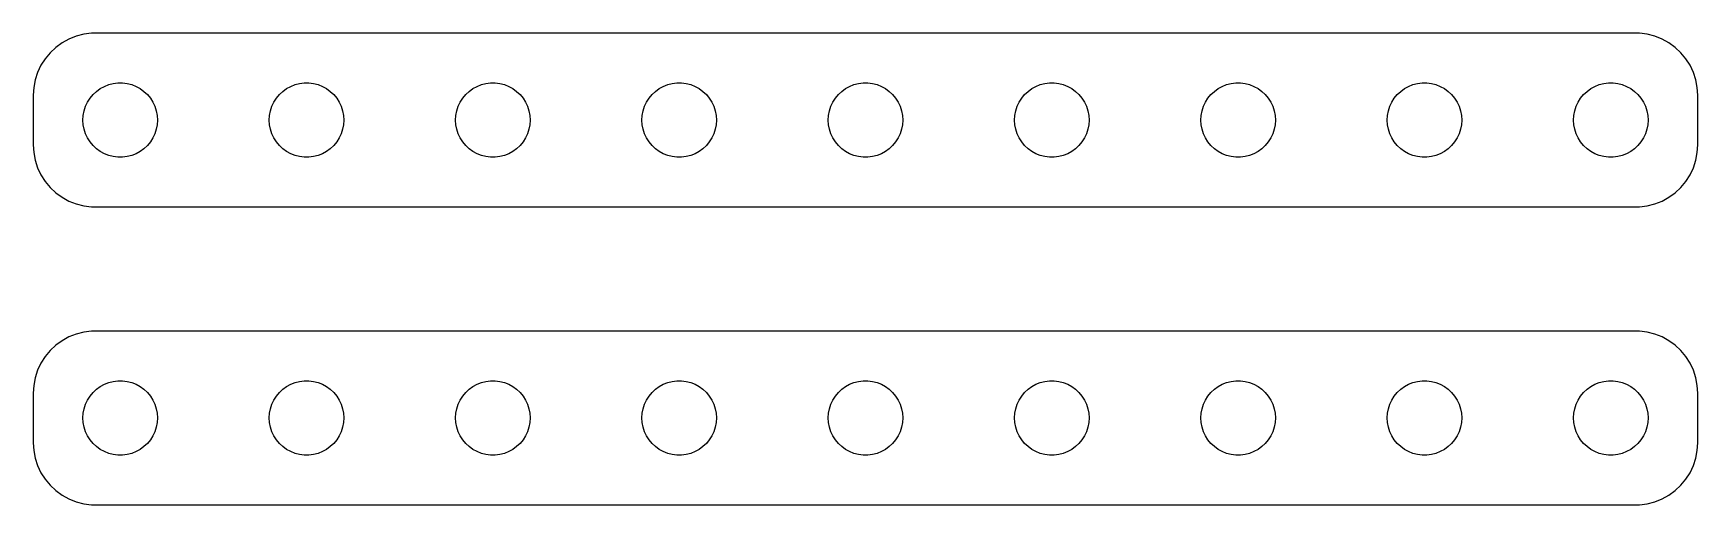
# Model space of a CAD drawing. Header units: metres. Extents: x -67 to 67, y 17 to 55.
import ezdxf

# ---------------------------------------------------------------- set-up
doc = ezdxf.new("R2010")
doc.units = ezdxf.units.M

msp = doc.modelspace()

# ---------------------------------------------------------------- linework, layer by layer
for p, q in [((-62.3139, 54.9901), (-62.9369, 54.9114)), ((62.3139, 54.9901), (-62.3139, 54.9901)), ((62.9369, 54.9114), (62.3139, 54.9901)), ((-65.1871, 53.8526), (-65.6448, 53.4227)), ((-64.6791, 54.2216), (-65.1871, 53.8526)), ((-64.1289, 54.5241), (-64.6791, 54.2216)), ((-63.5451, 54.7553), (-64.1289, 54.5241)), ((-62.9369, 54.9114), (-63.5451, 54.7553)), ((63.5451, 54.7553), (62.9369, 54.9114)), ((64.1289, 54.5241), (63.5451, 54.7553)), ((64.6791, 54.2216), (64.1289, 54.5241)), ((65.1871, 53.8526), (64.6791, 54.2216)), ((65.6448, 53.4227), (65.1871, 53.8526)), ((-66.3815, 52.4088), (-66.6489, 51.8406)), ((-66.0451, 52.9389), (-66.3815, 52.4088)), ((-65.6448, 53.4227), (-66.0451, 52.9389)), ((66.0451, 52.9389), (65.6448, 53.4227)), ((66.3815, 52.4088), (66.0451, 52.9389)), ((66.6489, 51.8406), (66.3815, 52.4088)), ((-66.8429, 51.2434), (-66.9606, 50.6267)), ((-66.6489, 51.8406), (-66.8429, 51.2434)), ((-60.927, 50.8532), (-60.5621, 50.9469)), ((-60.5621, 50.9469), (-60.1884, 50.9941)), ((-60.1884, 50.9941), (-59.8116, 50.9941)), ((-59.8116, 50.9941), (-59.4379, 50.9469)), ((-59.4379, 50.9469), (-59.0729, 50.8532)), ((-45.927, 50.8532), (-45.5621, 50.9469)), ((-45.5621, 50.9469), (-45.1884, 50.9941)), ((-45.1884, 50.9941), (-44.8116, 50.9941)), ((-44.8116, 50.9941), (-44.4379, 50.9469)), ((-44.4379, 50.9469), (-44.0729, 50.8532)), ((-30.927, 50.8532), (-30.5621, 50.9469)), ((-30.5621, 50.9469), (-30.1884, 50.9941)), ((-30.1884, 50.9941), (-29.8116, 50.9941)), ((-29.8116, 50.9941), (-29.4379, 50.9469)), ((-29.4379, 50.9469), (-29.0729, 50.8532)), ((-15.927, 50.8532), (-15.5621, 50.9469)), ((-15.5621, 50.9469), (-15.1884, 50.9941)), ((-15.1884, 50.9941), (-14.8116, 50.9941)), ((-14.8116, 50.9941), (-14.4379, 50.9469)), ((-14.4379, 50.9469), (-14.0729, 50.8532)), ((-0.92705, 50.8532), (-0.56213, 50.9469)), ((-0.56213, 50.9469), (-0.18837, 50.9941)), ((-0.18837, 50.9941), (0.18837, 50.9941)), ((0.18837, 50.9941), (0.56213, 50.9469)), ((0.56213, 50.9469), (0.92705, 50.8532)), ((14.0729, 50.8532), (14.4379, 50.9469)), ((14.4379, 50.9469), (14.8116, 50.9941)), ((14.8116, 50.9941), (15.1884, 50.9941)), ((15.1884, 50.9941), (15.5621, 50.9469)), ((15.5621, 50.9469), (15.927, 50.8532)), ((29.0729, 50.8532), (29.4379, 50.9469)), ((29.4379, 50.9469), (29.8116, 50.9941)), ((29.8116, 50.9941), (30.1884, 50.9941)), ((30.1884, 50.9941), (30.5621, 50.9469)), ((30.5621, 50.9469), (30.927, 50.8532)), ((44.0729, 50.8532), (44.4379, 50.9469)), ((44.4379, 50.9469), (44.8116, 50.9941)), ((44.8116, 50.9941), (45.1884, 50.9941)), ((45.1884, 50.9941), (45.5621, 50.9469)), ((45.5621, 50.9469), (45.927, 50.8532)), ((59.0729, 50.8532), (59.4379, 50.9469)), ((59.4379, 50.9469), (59.8116, 50.9941)), ((59.8116, 50.9941), (60.1884, 50.9941)), ((60.1884, 50.9941), (60.5621, 50.9469)), ((60.5621, 50.9469), (60.927, 50.8532)), ((66.8429, 51.2434), (66.6489, 51.8406)), ((66.9606, 50.6267), (66.8429, 51.2434)), ((-66.9606, 50.6267), (-67, 50)), ((-67, 50), (-67, 46)), ((-62.6289, 49.4453), (-62.427, 49.7634)), ((-62.427, 49.7634), (-62.1869, 50.0536)), ((-62.1869, 50.0536), (-61.9123, 50.3115)), ((-61.9123, 50.3115), (-61.6075, 50.533)), ((-61.6075, 50.533), (-61.2773, 50.7145)), ((-61.2773, 50.7145), (-60.927, 50.8532)), ((-59.0729, 50.8532), (-58.7227, 50.7145)), ((-58.7227, 50.7145), (-58.3925, 50.533)), ((-58.3925, 50.533), (-58.0877, 50.3115)), ((-58.0877, 50.3115), (-57.8131, 50.0536)), ((-57.8131, 50.0536), (-57.5729, 49.7634)), ((-57.5729, 49.7634), (-57.3711, 49.4453)), ((-47.6289, 49.4453), (-47.427, 49.7634)), ((-47.427, 49.7634), (-47.1869, 50.0536)), ((-47.1869, 50.0536), (-46.9123, 50.3115)), ((-46.9123, 50.3115), (-46.6075, 50.533)), ((-46.6075, 50.533), (-46.2773, 50.7145)), ((-46.2773, 50.7145), (-45.927, 50.8532)), ((-44.0729, 50.8532), (-43.7227, 50.7145)), ((-43.7227, 50.7145), (-43.3925, 50.533)), ((-43.3925, 50.533), (-43.0877, 50.3115)), ((-43.0877, 50.3115), (-42.8131, 50.0536)), ((-42.8131, 50.0536), (-42.5729, 49.7634)), ((-42.5729, 49.7634), (-42.3711, 49.4453)), ((-32.6289, 49.4453), (-32.427, 49.7634)), ((-32.427, 49.7634), (-32.1869, 50.0536)), ((-32.1869, 50.0536), (-31.9123, 50.3115)), ((-31.9123, 50.3115), (-31.6075, 50.533)), ((-31.6075, 50.533), (-31.2773, 50.7145)), ((-31.2773, 50.7145), (-30.927, 50.8532)), ((-29.0729, 50.8532), (-28.7227, 50.7145)), ((-28.7227, 50.7145), (-28.3925, 50.533)), ((-28.3925, 50.533), (-28.0877, 50.3115)), ((-28.0877, 50.3115), (-27.8131, 50.0536)), ((-27.8131, 50.0536), (-27.5729, 49.7634)), ((-27.5729, 49.7634), (-27.3711, 49.4453)), ((-17.6289, 49.4453), (-17.427, 49.7634)), ((-17.427, 49.7634), (-17.1869, 50.0536)), ((-17.1869, 50.0536), (-16.9123, 50.3115)), ((-16.9123, 50.3115), (-16.6075, 50.533)), ((-16.6075, 50.533), (-16.2773, 50.7145)), ((-16.2773, 50.7145), (-15.927, 50.8532)), ((-14.0729, 50.8532), (-13.7227, 50.7145)), ((-13.7227, 50.7145), (-13.3925, 50.533)), ((-13.3925, 50.533), (-13.0877, 50.3115)), ((-13.0877, 50.3115), (-12.8131, 50.0536)), ((-12.8131, 50.0536), (-12.5729, 49.7634)), ((-12.5729, 49.7634), (-12.3711, 49.4453)), ((-2.62891, 49.4453), (-2.42705, 49.7634)), ((-2.42705, 49.7634), (-2.1869, 50.0536)), ((-2.1869, 50.0536), (-1.91226, 50.3115)), ((-1.91226, 50.3115), (-1.60747, 50.533)), ((-1.60747, 50.533), (-1.27733, 50.7145)), ((-1.27733, 50.7145), (-0.92705, 50.8532)), ((0.92705, 50.8532), (1.27733, 50.7145)), ((1.27733, 50.7145), (1.60747, 50.533)), ((1.60747, 50.533), (1.91226, 50.3115)), ((1.91226, 50.3115), (2.1869, 50.0536)), ((2.1869, 50.0536), (2.42705, 49.7634)), ((2.42705, 49.7634), (2.62891, 49.4453)), ((12.3711, 49.4453), (12.5729, 49.7634)), ((12.5729, 49.7634), (12.8131, 50.0536)), ((12.8131, 50.0536), (13.0877, 50.3115)), ((13.0877, 50.3115), (13.3925, 50.533)), ((13.3925, 50.533), (13.7227, 50.7145)), ((13.7227, 50.7145), (14.0729, 50.8532)), ((15.927, 50.8532), (16.2773, 50.7145)), ((16.2773, 50.7145), (16.6075, 50.533)), ((16.6075, 50.533), (16.9123, 50.3115)), ((16.9123, 50.3115), (17.1869, 50.0536)), ((17.1869, 50.0536), (17.427, 49.7634)), ((17.427, 49.7634), (17.6289, 49.4453)), ((27.3711, 49.4453), (27.5729, 49.7634)), ((27.5729, 49.7634), (27.8131, 50.0536)), ((27.8131, 50.0536), (28.0877, 50.3115)), ((28.0877, 50.3115), (28.3925, 50.533)), ((28.3925, 50.533), (28.7227, 50.7145)), ((28.7227, 50.7145), (29.0729, 50.8532)), ((30.927, 50.8532), (31.2773, 50.7145)), ((31.2773, 50.7145), (31.6075, 50.533)), ((31.6075, 50.533), (31.9123, 50.3115)), ((31.9123, 50.3115), (32.1869, 50.0536)), ((32.1869, 50.0536), (32.427, 49.7634)), ((32.427, 49.7634), (32.6289, 49.4453)), ((42.3711, 49.4453), (42.5729, 49.7634)), ((42.5729, 49.7634), (42.8131, 50.0536)), ((42.8131, 50.0536), (43.0877, 50.3115)), ((43.0877, 50.3115), (43.3925, 50.533)), ((43.3925, 50.533), (43.7227, 50.7145)), ((43.7227, 50.7145), (44.0729, 50.8532)), ((45.927, 50.8532), (46.2773, 50.7145)), ((46.2773, 50.7145), (46.6075, 50.533)), ((46.6075, 50.533), (46.9123, 50.3115)), ((46.9123, 50.3115), (47.1869, 50.0536)), ((47.1869, 50.0536), (47.427, 49.7634)), ((47.427, 49.7634), (47.6289, 49.4453)), ((57.3711, 49.4453), (57.5729, 49.7634)), ((57.5729, 49.7634), (57.8131, 50.0536)), ((57.8131, 50.0536), (58.0877, 50.3115)), ((58.0877, 50.3115), (58.3925, 50.533)), ((58.3925, 50.533), (58.7227, 50.7145)), ((58.7227, 50.7145), (59.0729, 50.8532)), ((60.927, 50.8532), (61.2773, 50.7145)), ((61.2773, 50.7145), (61.6075, 50.533)), ((61.6075, 50.533), (61.9123, 50.3115)), ((61.9123, 50.3115), (62.1869, 50.0536)), ((62.1869, 50.0536), (62.427, 49.7634)), ((62.427, 49.7634), (62.6289, 49.4453)), ((67, 50), (66.9606, 50.6267)), ((67, 46), (67, 50)), ((-63, 48), (-62.9763, 48.376)), ((-62.9763, 48.376), (-62.9057, 48.7461)), ((-62.9057, 48.7461), (-62.7893, 49.1044)), ((-62.7893, 49.1044), (-62.6289, 49.4453)), ((-57.3711, 49.4453), (-57.2107, 49.1044)), ((-57.2107, 49.1044), (-57.0942, 48.7461)), ((-57.0942, 48.7461), (-57.0237, 48.376)), ((-57.0237, 48.376), (-57, 48)), ((-48, 48), (-47.9763, 48.376)), ((-47.9763, 48.376), (-47.9057, 48.7461)), ((-47.9057, 48.7461), (-47.7893, 49.1044)), ((-47.7893, 49.1044), (-47.6289, 49.4453)), ((-42.3711, 49.4453), (-42.2107, 49.1044)), ((-42.2107, 49.1044), (-42.0942, 48.7461)), ((-42.0942, 48.7461), (-42.0237, 48.376)), ((-42.0237, 48.376), (-42, 48)), ((-33, 48), (-32.9763, 48.376)), ((-32.9763, 48.376), (-32.9057, 48.7461)), ((-32.9057, 48.7461), (-32.7893, 49.1044)), ((-32.7893, 49.1044), (-32.6289, 49.4453)), ((-27.3711, 49.4453), (-27.2107, 49.1044)), ((-27.2107, 49.1044), (-27.0942, 48.7461)), ((-27.0942, 48.7461), (-27.0237, 48.376)), ((-27.0237, 48.376), (-27, 48)), ((-18, 48), (-17.9763, 48.376)), ((-17.9763, 48.376), (-17.9057, 48.7461)), ((-17.9057, 48.7461), (-17.7893, 49.1044)), ((-17.7893, 49.1044), (-17.6289, 49.4453)), ((-12.3711, 49.4453), (-12.2107, 49.1044)), ((-12.2107, 49.1044), (-12.0942, 48.7461)), ((-12.0942, 48.7461), (-12.0237, 48.376)), ((-12.0237, 48.376), (-12, 48)), ((-3, 48), (-2.97633, 48.376)), ((-2.97633, 48.376), (-2.90575, 48.7461)), ((-2.90575, 48.7461), (-2.78932, 49.1044)), ((-2.78932, 49.1044), (-2.62891, 49.4453)), ((2.62891, 49.4453), (2.78932, 49.1044)), ((2.78932, 49.1044), (2.90575, 48.7461)), ((2.90575, 48.7461), (2.97633, 48.376)), ((2.97633, 48.376), (3, 48)), ((12, 48), (12.0237, 48.376)), ((12.0237, 48.376), (12.0942, 48.7461)), ((12.0942, 48.7461), (12.2107, 49.1044)), ((12.2107, 49.1044), (12.3711, 49.4453)), ((17.6289, 49.4453), (17.7893, 49.1044)), ((17.7893, 49.1044), (17.9057, 48.7461)), ((17.9057, 48.7461), (17.9763, 48.376)), ((17.9763, 48.376), (18, 48)), ((27, 48), (27.0237, 48.376)), ((27.0237, 48.376), (27.0942, 48.7461)), ((27.0942, 48.7461), (27.2107, 49.1044)), ((27.2107, 49.1044), (27.3711, 49.4453)), ((32.6289, 49.4453), (32.7893, 49.1044)), ((32.7893, 49.1044), (32.9057, 48.7461)), ((32.9057, 48.7461), (32.9763, 48.376)), ((32.9763, 48.376), (33, 48)), ((42, 48), (42.0237, 48.376)), ((42.0237, 48.376), (42.0942, 48.7461)), ((42.0942, 48.7461), (42.2107, 49.1044)), ((42.2107, 49.1044), (42.3711, 49.4453)), ((47.6289, 49.4453), (47.7893, 49.1044)), ((47.7893, 49.1044), (47.9057, 48.7461)), ((47.9057, 48.7461), (47.9763, 48.376)), ((47.9763, 48.376), (48, 48)), ((57, 48), (57.0237, 48.376)), ((57.0237, 48.376), (57.0942, 48.7461)), ((57.0942, 48.7461), (57.2107, 49.1044)), ((57.2107, 49.1044), (57.3711, 49.4453)), ((62.6289, 49.4453), (62.7893, 49.1044)), ((62.7893, 49.1044), (62.9057, 48.7461)), ((62.9057, 48.7461), (62.9763, 48.376)), ((62.9763, 48.376), (63, 48)), ((-62.9763, 47.624), (-63, 48)), ((-62.9057, 47.2539), (-62.9763, 47.624)), ((-62.7893, 46.8956), (-62.9057, 47.2539)), ((-57.0942, 47.2539), (-57.2107, 46.8956)), ((-57.0237, 47.624), (-57.0942, 47.2539)), ((-57, 48), (-57.0237, 47.624)), ((-47.9763, 47.624), (-48, 48)), ((-47.9057, 47.2539), (-47.9763, 47.624)), ((-47.7893, 46.8956), (-47.9057, 47.2539)), ((-42.0942, 47.2539), (-42.2107, 46.8956)), ((-42.0237, 47.624), (-42.0942, 47.2539)), ((-42, 48), (-42.0237, 47.624)), ((-32.9763, 47.624), (-33, 48)), ((-32.9057, 47.2539), (-32.9763, 47.624)), ((-32.7893, 46.8956), (-32.9057, 47.2539)), ((-27.0942, 47.2539), (-27.2107, 46.8956)), ((-27.0237, 47.624), (-27.0942, 47.2539)), ((-27, 48), (-27.0237, 47.624)), ((-17.9763, 47.624), (-18, 48)), ((-17.9057, 47.2539), (-17.9763, 47.624)), ((-17.7893, 46.8956), (-17.9057, 47.2539)), ((-12.0942, 47.2539), (-12.2107, 46.8956)), ((-12.0237, 47.624), (-12.0942, 47.2539)), ((-12, 48), (-12.0237, 47.624)), ((-2.97633, 47.624), (-3, 48)), ((-2.90575, 47.2539), (-2.97633, 47.624)), ((-2.78932, 46.8956), (-2.90575, 47.2539)), ((2.90575, 47.2539), (2.78932, 46.8956)), ((2.97633, 47.624), (2.90575, 47.2539)), ((3, 48), (2.97633, 47.624)), ((12.0237, 47.624), (12, 48)), ((12.0942, 47.2539), (12.0237, 47.624)), ((12.2107, 46.8956), (12.0942, 47.2539)), ((17.9057, 47.2539), (17.7893, 46.8956)), ((17.9763, 47.624), (17.9057, 47.2539)), ((18, 48), (17.9763, 47.624)), ((27.0237, 47.624), (27, 48)), ((27.0942, 47.2539), (27.0237, 47.624)), ((27.2107, 46.8956), (27.0942, 47.2539)), ((32.9057, 47.2539), (32.7893, 46.8956)), ((32.9763, 47.624), (32.9057, 47.2539)), ((33, 48), (32.9763, 47.624)), ((42.0237, 47.624), (42, 48)), ((42.0942, 47.2539), (42.0237, 47.624)), ((42.2107, 46.8956), (42.0942, 47.2539)), ((47.9057, 47.2539), (47.7893, 46.8956)), ((47.9763, 47.624), (47.9057, 47.2539)), ((48, 48), (47.9763, 47.624)), ((57.0237, 47.624), (57, 48)), ((57.0942, 47.2539), (57.0237, 47.624)), ((57.2107, 46.8956), (57.0942, 47.2539)), ((62.9057, 47.2539), (62.7893, 46.8956)), ((62.9763, 47.624), (62.9057, 47.2539)), ((63, 48), (62.9763, 47.624)), ((-67, 46), (-66.9606, 45.3733)), ((-62.6289, 46.5547), (-62.7893, 46.8956)), ((-62.427, 46.2366), (-62.6289, 46.5547)), ((-62.1869, 45.9464), (-62.427, 46.2366)), ((-61.9123, 45.6885), (-62.1869, 45.9464)), ((-61.6075, 45.467), (-61.9123, 45.6885)), ((-58.0877, 45.6885), (-58.3925, 45.467)), ((-57.8131, 45.9464), (-58.0877, 45.6885)), ((-57.5729, 46.2366), (-57.8131, 45.9464)), ((-57.3711, 46.5547), (-57.5729, 46.2366)), ((-57.2107, 46.8956), (-57.3711, 46.5547)), ((-47.6289, 46.5547), (-47.7893, 46.8956)), ((-47.427, 46.2366), (-47.6289, 46.5547)), ((-47.1869, 45.9464), (-47.427, 46.2366)), ((-46.9123, 45.6885), (-47.1869, 45.9464)), ((-46.6075, 45.467), (-46.9123, 45.6885)), ((-43.0877, 45.6885), (-43.3925, 45.467)), ((-42.8131, 45.9464), (-43.0877, 45.6885)), ((-42.5729, 46.2366), (-42.8131, 45.9464)), ((-42.3711, 46.5547), (-42.5729, 46.2366)), ((-42.2107, 46.8956), (-42.3711, 46.5547)), ((-32.6289, 46.5547), (-32.7893, 46.8956)), ((-32.427, 46.2366), (-32.6289, 46.5547)), ((-32.1869, 45.9464), (-32.427, 46.2366)), ((-31.9123, 45.6885), (-32.1869, 45.9464)), ((-31.6075, 45.467), (-31.9123, 45.6885)), ((-28.0877, 45.6885), (-28.3925, 45.467)), ((-27.8131, 45.9464), (-28.0877, 45.6885)), ((-27.5729, 46.2366), (-27.8131, 45.9464)), ((-27.3711, 46.5547), (-27.5729, 46.2366)), ((-27.2107, 46.8956), (-27.3711, 46.5547)), ((-17.6289, 46.5547), (-17.7893, 46.8956)), ((-17.427, 46.2366), (-17.6289, 46.5547)), ((-17.1869, 45.9464), (-17.427, 46.2366)), ((-16.9123, 45.6885), (-17.1869, 45.9464)), ((-16.6075, 45.467), (-16.9123, 45.6885)), ((-13.0877, 45.6885), (-13.3925, 45.467)), ((-12.8131, 45.9464), (-13.0877, 45.6885)), ((-12.5729, 46.2366), (-12.8131, 45.9464)), ((-12.3711, 46.5547), (-12.5729, 46.2366)), ((-12.2107, 46.8956), (-12.3711, 46.5547)), ((-2.62891, 46.5547), (-2.78932, 46.8956)), ((-2.42705, 46.2366), (-2.62891, 46.5547)), ((-2.1869, 45.9464), (-2.42705, 46.2366)), ((-1.91226, 45.6885), (-2.1869, 45.9464)), ((-1.60747, 45.467), (-1.91226, 45.6885)), ((1.91226, 45.6885), (1.60747, 45.467)), ((2.1869, 45.9464), (1.91226, 45.6885)), ((2.42705, 46.2366), (2.1869, 45.9464)), ((2.62891, 46.5547), (2.42705, 46.2366)), ((2.78932, 46.8956), (2.62891, 46.5547)), ((12.3711, 46.5547), (12.2107, 46.8956)), ((12.5729, 46.2366), (12.3711, 46.5547)), ((12.8131, 45.9464), (12.5729, 46.2366)), ((13.0877, 45.6885), (12.8131, 45.9464)), ((13.3925, 45.467), (13.0877, 45.6885)), ((16.9123, 45.6885), (16.6075, 45.467)), ((17.1869, 45.9464), (16.9123, 45.6885)), ((17.427, 46.2366), (17.1869, 45.9464)), ((17.6289, 46.5547), (17.427, 46.2366)), ((17.7893, 46.8956), (17.6289, 46.5547)), ((27.3711, 46.5547), (27.2107, 46.8956)), ((27.5729, 46.2366), (27.3711, 46.5547)), ((27.8131, 45.9464), (27.5729, 46.2366)), ((28.0877, 45.6885), (27.8131, 45.9464)), ((28.3925, 45.467), (28.0877, 45.6885)), ((31.9123, 45.6885), (31.6075, 45.467)), ((32.1869, 45.9464), (31.9123, 45.6885)), ((32.427, 46.2366), (32.1869, 45.9464)), ((32.6289, 46.5547), (32.427, 46.2366)), ((32.7893, 46.8956), (32.6289, 46.5547)), ((42.3711, 46.5547), (42.2107, 46.8956)), ((42.5729, 46.2366), (42.3711, 46.5547)), ((42.8131, 45.9464), (42.5729, 46.2366)), ((43.0877, 45.6885), (42.8131, 45.9464)), ((43.3925, 45.467), (43.0877, 45.6885)), ((46.9123, 45.6885), (46.6075, 45.467)), ((47.1869, 45.9464), (46.9123, 45.6885)), ((47.427, 46.2366), (47.1869, 45.9464)), ((47.6289, 46.5547), (47.427, 46.2366)), ((47.7893, 46.8956), (47.6289, 46.5547)), ((57.3711, 46.5547), (57.2107, 46.8956)), ((57.5729, 46.2366), (57.3711, 46.5547)), ((57.8131, 45.9464), (57.5729, 46.2366)), ((58.0877, 45.6885), (57.8131, 45.9464)), ((58.3925, 45.467), (58.0877, 45.6885)), ((61.9123, 45.6885), (61.6075, 45.467)), ((62.1869, 45.9464), (61.9123, 45.6885)), ((62.427, 46.2366), (62.1869, 45.9464)), ((62.6289, 46.5547), (62.427, 46.2366)), ((62.7893, 46.8956), (62.6289, 46.5547)), ((66.9606, 45.3733), (67, 46)), ((-66.9606, 45.3733), (-66.8429, 44.7566)), ((-66.8429, 44.7566), (-66.6489, 44.1594)), ((-61.2773, 45.2855), (-61.6075, 45.467)), ((-60.927, 45.1468), (-61.2773, 45.2855)), ((-60.5621, 45.0531), (-60.927, 45.1468)), ((-60.1884, 45.0059), (-60.5621, 45.0531)), ((-59.8116, 45.0059), (-60.1884, 45.0059)), ((-59.4379, 45.0531), (-59.8116, 45.0059)), ((-59.0729, 45.1468), (-59.4379, 45.0531)), ((-58.7227, 45.2855), (-59.0729, 45.1468)), ((-58.3925, 45.467), (-58.7227, 45.2855)), ((-46.2773, 45.2855), (-46.6075, 45.467)), ((-45.927, 45.1468), (-46.2773, 45.2855)), ((-45.5621, 45.0531), (-45.927, 45.1468)), ((-45.1884, 45.0059), (-45.5621, 45.0531)), ((-44.8116, 45.0059), (-45.1884, 45.0059)), ((-44.4379, 45.0531), (-44.8116, 45.0059)), ((-44.0729, 45.1468), (-44.4379, 45.0531)), ((-43.7227, 45.2855), (-44.0729, 45.1468)), ((-43.3925, 45.467), (-43.7227, 45.2855)), ((-31.2773, 45.2855), (-31.6075, 45.467)), ((-30.927, 45.1468), (-31.2773, 45.2855)), ((-30.5621, 45.0531), (-30.927, 45.1468)), ((-30.1884, 45.0059), (-30.5621, 45.0531)), ((-29.8116, 45.0059), (-30.1884, 45.0059)), ((-29.4379, 45.0531), (-29.8116, 45.0059)), ((-29.0729, 45.1468), (-29.4379, 45.0531)), ((-28.7227, 45.2855), (-29.0729, 45.1468)), ((-28.3925, 45.467), (-28.7227, 45.2855)), ((-16.2773, 45.2855), (-16.6075, 45.467)), ((-15.927, 45.1468), (-16.2773, 45.2855)), ((-15.5621, 45.0531), (-15.927, 45.1468)), ((-15.1884, 45.0059), (-15.5621, 45.0531)), ((-14.8116, 45.0059), (-15.1884, 45.0059)), ((-14.4379, 45.0531), (-14.8116, 45.0059)), ((-14.0729, 45.1468), (-14.4379, 45.0531)), ((-13.7227, 45.2855), (-14.0729, 45.1468)), ((-13.3925, 45.467), (-13.7227, 45.2855)), ((-1.27733, 45.2855), (-1.60747, 45.467)), ((-0.92705, 45.1468), (-1.27733, 45.2855)), ((-0.56213, 45.0531), (-0.92705, 45.1468)), ((-0.18837, 45.0059), (-0.56213, 45.0531)), ((0.18837, 45.0059), (-0.18837, 45.0059)), ((0.56213, 45.0531), (0.18837, 45.0059)), ((0.92705, 45.1468), (0.56213, 45.0531)), ((1.27733, 45.2855), (0.92705, 45.1468)), ((1.60747, 45.467), (1.27733, 45.2855)), ((13.7227, 45.2855), (13.3925, 45.467)), ((14.0729, 45.1468), (13.7227, 45.2855)), ((14.4379, 45.0531), (14.0729, 45.1468)), ((14.8116, 45.0059), (14.4379, 45.0531)), ((15.1884, 45.0059), (14.8116, 45.0059)), ((15.5621, 45.0531), (15.1884, 45.0059)), ((15.927, 45.1468), (15.5621, 45.0531)), ((16.2773, 45.2855), (15.927, 45.1468)), ((16.6075, 45.467), (16.2773, 45.2855)), ((28.7227, 45.2855), (28.3925, 45.467)), ((29.0729, 45.1468), (28.7227, 45.2855)), ((29.4379, 45.0531), (29.0729, 45.1468)), ((29.8116, 45.0059), (29.4379, 45.0531)), ((30.1884, 45.0059), (29.8116, 45.0059)), ((30.5621, 45.0531), (30.1884, 45.0059)), ((30.927, 45.1468), (30.5621, 45.0531)), ((31.2773, 45.2855), (30.927, 45.1468)), ((31.6075, 45.467), (31.2773, 45.2855)), ((43.7227, 45.2855), (43.3925, 45.467)), ((44.0729, 45.1468), (43.7227, 45.2855)), ((44.4379, 45.0531), (44.0729, 45.1468)), ((44.8116, 45.0059), (44.4379, 45.0531)), ((45.1884, 45.0059), (44.8116, 45.0059)), ((45.5621, 45.0531), (45.1884, 45.0059)), ((45.927, 45.1468), (45.5621, 45.0531)), ((46.2773, 45.2855), (45.927, 45.1468)), ((46.6075, 45.467), (46.2773, 45.2855)), ((58.7227, 45.2855), (58.3925, 45.467)), ((59.0729, 45.1468), (58.7227, 45.2855)), ((59.4379, 45.0531), (59.0729, 45.1468)), ((59.8116, 45.0059), (59.4379, 45.0531)), ((60.1884, 45.0059), (59.8116, 45.0059)), ((60.5621, 45.0531), (60.1884, 45.0059)), ((60.927, 45.1468), (60.5621, 45.0531)), ((61.2773, 45.2855), (60.927, 45.1468)), ((61.6075, 45.467), (61.2773, 45.2855)), ((66.6489, 44.1594), (66.8429, 44.7566)), ((66.8429, 44.7566), (66.9606, 45.3733)), ((-66.6489, 44.1594), (-66.3815, 43.5912)), ((-66.3815, 43.5912), (-66.0451, 43.0611)), ((-66.0451, 43.0611), (-65.6448, 42.5773)), ((65.6448, 42.5773), (66.0451, 43.0611)), ((66.0451, 43.0611), (66.3815, 43.5912)), ((66.3815, 43.5912), (66.6489, 44.1594)), ((-65.6448, 42.5773), (-65.1871, 42.1474)), ((-65.1871, 42.1474), (-64.6791, 41.7784)), ((-64.6791, 41.7784), (-64.1289, 41.4759)), ((64.1289, 41.4759), (64.6791, 41.7784)), ((64.6791, 41.7784), (65.1871, 42.1474)), ((65.1871, 42.1474), (65.6448, 42.5773)), ((-64.1289, 41.4759), (-63.5451, 41.2447)), ((-63.5451, 41.2447), (-62.9369, 41.0886)), ((-62.9369, 41.0886), (-62.3139, 41.0099)), ((-62.3139, 41.0099), (62.3139, 41.0099)), ((62.3139, 41.0099), (62.9369, 41.0886)), ((62.9369, 41.0886), (63.5451, 41.2447)), ((63.5451, 41.2447), (64.1289, 41.4759)), ((-62.9369, 30.9114), (-63.5451, 30.7553)), ((-62.3139, 30.9901), (-62.9369, 30.9114)), ((62.3139, 30.9901), (-62.3139, 30.9901)), ((62.9369, 30.9114), (62.3139, 30.9901)), ((63.5451, 30.7553), (62.9369, 30.9114)), ((-65.1871, 29.8526), (-65.6448, 29.4227)), ((-64.6791, 30.2216), (-65.1871, 29.8526)), ((-64.1289, 30.5241), (-64.6791, 30.2216)), ((-63.5451, 30.7553), (-64.1289, 30.5241)), ((64.1289, 30.5241), (63.5451, 30.7553)), ((64.6791, 30.2216), (64.1289, 30.5241)), ((65.1871, 29.8526), (64.6791, 30.2216)), ((65.6448, 29.4227), (65.1871, 29.8526)), ((-66.3815, 28.4088), (-66.6489, 27.8406)), ((-66.0451, 28.9389), (-66.3815, 28.4088)), ((-65.6448, 29.4227), (-66.0451, 28.9389)), ((66.0451, 28.9389), (65.6448, 29.4227)), ((66.3815, 28.4088), (66.0451, 28.9389)), ((66.6489, 27.8406), (66.3815, 28.4088)), ((-66.8429, 27.2434), (-66.9606, 26.6267)), ((-66.6489, 27.8406), (-66.8429, 27.2434)), ((-61.2773, 26.7145), (-60.927, 26.8532)), ((-60.927, 26.8532), (-60.5621, 26.9469)), ((-60.5621, 26.9469), (-60.1884, 26.9941)), ((-60.1884, 26.9941), (-59.8116, 26.9941)), ((-59.8116, 26.9941), (-59.4379, 26.9469)), ((-59.4379, 26.9469), (-59.0729, 26.8532)), ((-59.0729, 26.8532), (-58.7227, 26.7145)), ((-46.2773, 26.7145), (-45.927, 26.8532)), ((-45.927, 26.8532), (-45.5621, 26.9469)), ((-45.5621, 26.9469), (-45.1884, 26.9941)), ((-45.1884, 26.9941), (-44.8116, 26.9941)), ((-44.8116, 26.9941), (-44.4379, 26.9469)), ((-44.4379, 26.9469), (-44.0729, 26.8532)), ((-44.0729, 26.8532), (-43.7227, 26.7145)), ((-31.2773, 26.7145), (-30.927, 26.8532)), ((-30.927, 26.8532), (-30.5621, 26.9469)), ((-30.5621, 26.9469), (-30.1884, 26.9941)), ((-30.1884, 26.9941), (-29.8116, 26.9941)), ((-29.8116, 26.9941), (-29.4379, 26.9469)), ((-29.4379, 26.9469), (-29.0729, 26.8532)), ((-29.0729, 26.8532), (-28.7227, 26.7145)), ((-16.2773, 26.7145), (-15.927, 26.8532)), ((-15.927, 26.8532), (-15.5621, 26.9469)), ((-15.5621, 26.9469), (-15.1884, 26.9941)), ((-15.1884, 26.9941), (-14.8116, 26.9941)), ((-14.8116, 26.9941), (-14.4379, 26.9469)), ((-14.4379, 26.9469), (-14.0729, 26.8532)), ((-14.0729, 26.8532), (-13.7227, 26.7145)), ((-1.27733, 26.7145), (-0.92705, 26.8532)), ((-0.92705, 26.8532), (-0.56213, 26.9469)), ((-0.56213, 26.9469), (-0.18837, 26.9941)), ((-0.18837, 26.9941), (0.18837, 26.9941)), ((0.18837, 26.9941), (0.56213, 26.9469)), ((0.56213, 26.9469), (0.92705, 26.8532)), ((0.92705, 26.8532), (1.27733, 26.7145)), ((13.7227, 26.7145), (14.0729, 26.8532)), ((14.0729, 26.8532), (14.4379, 26.9469)), ((14.4379, 26.9469), (14.8116, 26.9941)), ((14.8116, 26.9941), (15.1884, 26.9941)), ((15.1884, 26.9941), (15.5621, 26.9469)), ((15.5621, 26.9469), (15.927, 26.8532)), ((15.927, 26.8532), (16.2773, 26.7145)), ((28.7227, 26.7145), (29.0729, 26.8532)), ((29.0729, 26.8532), (29.4379, 26.9469)), ((29.4379, 26.9469), (29.8116, 26.9941)), ((29.8116, 26.9941), (30.1884, 26.9941)), ((30.1884, 26.9941), (30.5621, 26.9469)), ((30.5621, 26.9469), (30.927, 26.8532)), ((30.927, 26.8532), (31.2773, 26.7145)), ((43.7227, 26.7145), (44.0729, 26.8532)), ((44.0729, 26.8532), (44.4379, 26.9469)), ((44.4379, 26.9469), (44.8116, 26.9941)), ((44.8116, 26.9941), (45.1884, 26.9941)), ((45.1884, 26.9941), (45.5621, 26.9469)), ((45.5621, 26.9469), (45.927, 26.8532)), ((45.927, 26.8532), (46.2773, 26.7145)), ((58.7227, 26.7145), (59.0729, 26.8532)), ((59.0729, 26.8532), (59.4379, 26.9469)), ((59.4379, 26.9469), (59.8116, 26.9941)), ((59.8116, 26.9941), (60.1884, 26.9941)), ((60.1884, 26.9941), (60.5621, 26.9469)), ((60.5621, 26.9469), (60.927, 26.8532)), ((60.927, 26.8532), (61.2773, 26.7145)), ((66.8429, 27.2434), (66.6489, 27.8406)), ((66.9606, 26.6267), (66.8429, 27.2434)), ((-66.9606, 26.6267), (-67, 26)), ((-67, 26), (-67, 22)), ((-62.6289, 25.4453), (-62.427, 25.7634)), ((-62.427, 25.7634), (-62.1869, 26.0536)), ((-62.1869, 26.0536), (-61.9123, 26.3115)), ((-61.9123, 26.3115), (-61.6075, 26.533)), ((-61.6075, 26.533), (-61.2773, 26.7145)), ((-58.7227, 26.7145), (-58.3925, 26.533)), ((-58.3925, 26.533), (-58.0877, 26.3115)), ((-58.0877, 26.3115), (-57.8131, 26.0536)), ((-57.8131, 26.0536), (-57.5729, 25.7634)), ((-57.5729, 25.7634), (-57.3711, 25.4453)), ((-47.6289, 25.4453), (-47.427, 25.7634)), ((-47.427, 25.7634), (-47.1869, 26.0536)), ((-47.1869, 26.0536), (-46.9123, 26.3115)), ((-46.9123, 26.3115), (-46.6075, 26.533)), ((-46.6075, 26.533), (-46.2773, 26.7145)), ((-43.7227, 26.7145), (-43.3925, 26.533)), ((-43.3925, 26.533), (-43.0877, 26.3115)), ((-43.0877, 26.3115), (-42.8131, 26.0536)), ((-42.8131, 26.0536), (-42.5729, 25.7634)), ((-42.5729, 25.7634), (-42.3711, 25.4453)), ((-32.6289, 25.4453), (-32.427, 25.7634)), ((-32.427, 25.7634), (-32.1869, 26.0536)), ((-32.1869, 26.0536), (-31.9123, 26.3115)), ((-31.9123, 26.3115), (-31.6075, 26.533)), ((-31.6075, 26.533), (-31.2773, 26.7145)), ((-28.7227, 26.7145), (-28.3925, 26.533)), ((-28.3925, 26.533), (-28.0877, 26.3115)), ((-28.0877, 26.3115), (-27.8131, 26.0536)), ((-27.8131, 26.0536), (-27.5729, 25.7634)), ((-27.5729, 25.7634), (-27.3711, 25.4453)), ((-17.6289, 25.4453), (-17.427, 25.7634)), ((-17.427, 25.7634), (-17.1869, 26.0536)), ((-17.1869, 26.0536), (-16.9123, 26.3115)), ((-16.9123, 26.3115), (-16.6075, 26.533)), ((-16.6075, 26.533), (-16.2773, 26.7145)), ((-13.7227, 26.7145), (-13.3925, 26.533)), ((-13.3925, 26.533), (-13.0877, 26.3115)), ((-13.0877, 26.3115), (-12.8131, 26.0536)), ((-12.8131, 26.0536), (-12.5729, 25.7634)), ((-12.5729, 25.7634), (-12.3711, 25.4453)), ((-2.62891, 25.4453), (-2.42705, 25.7634)), ((-2.42705, 25.7634), (-2.1869, 26.0536)), ((-2.1869, 26.0536), (-1.91226, 26.3115)), ((-1.91226, 26.3115), (-1.60747, 26.533)), ((-1.60747, 26.533), (-1.27733, 26.7145)), ((1.27733, 26.7145), (1.60747, 26.533)), ((1.60747, 26.533), (1.91226, 26.3115)), ((1.91226, 26.3115), (2.1869, 26.0536)), ((2.1869, 26.0536), (2.42705, 25.7634)), ((2.42705, 25.7634), (2.62891, 25.4453)), ((12.3711, 25.4453), (12.5729, 25.7634)), ((12.5729, 25.7634), (12.8131, 26.0536)), ((12.8131, 26.0536), (13.0877, 26.3115)), ((13.0877, 26.3115), (13.3925, 26.533)), ((13.3925, 26.533), (13.7227, 26.7145)), ((16.2773, 26.7145), (16.6075, 26.533)), ((16.6075, 26.533), (16.9123, 26.3115)), ((16.9123, 26.3115), (17.1869, 26.0536)), ((17.1869, 26.0536), (17.427, 25.7634)), ((17.427, 25.7634), (17.6289, 25.4453)), ((27.3711, 25.4453), (27.5729, 25.7634)), ((27.5729, 25.7634), (27.8131, 26.0536)), ((27.8131, 26.0536), (28.0877, 26.3115)), ((28.0877, 26.3115), (28.3925, 26.533)), ((28.3925, 26.533), (28.7227, 26.7145)), ((31.2773, 26.7145), (31.6075, 26.533)), ((31.6075, 26.533), (31.9123, 26.3115)), ((31.9123, 26.3115), (32.1869, 26.0536)), ((32.1869, 26.0536), (32.427, 25.7634)), ((32.427, 25.7634), (32.6289, 25.4453)), ((42.3711, 25.4453), (42.5729, 25.7634)), ((42.5729, 25.7634), (42.8131, 26.0536)), ((42.8131, 26.0536), (43.0877, 26.3115)), ((43.0877, 26.3115), (43.3925, 26.533)), ((43.3925, 26.533), (43.7227, 26.7145)), ((46.2773, 26.7145), (46.6075, 26.533)), ((46.6075, 26.533), (46.9123, 26.3115)), ((46.9123, 26.3115), (47.1869, 26.0536)), ((47.1869, 26.0536), (47.427, 25.7634)), ((47.427, 25.7634), (47.6289, 25.4453)), ((57.3711, 25.4453), (57.5729, 25.7634)), ((57.5729, 25.7634), (57.8131, 26.0536)), ((57.8131, 26.0536), (58.0877, 26.3115)), ((58.0877, 26.3115), (58.3925, 26.533)), ((58.3925, 26.533), (58.7227, 26.7145)), ((61.2773, 26.7145), (61.6075, 26.533)), ((61.6075, 26.533), (61.9123, 26.3115)), ((61.9123, 26.3115), (62.1869, 26.0536)), ((62.1869, 26.0536), (62.427, 25.7634)), ((62.427, 25.7634), (62.6289, 25.4453)), ((67, 26), (66.9606, 26.6267)), ((67, 22), (67, 26)), ((-63, 24), (-62.9763, 24.376)), ((-62.9763, 24.376), (-62.9057, 24.7461)), ((-62.9057, 24.7461), (-62.7893, 25.1044)), ((-62.7893, 25.1044), (-62.6289, 25.4453)), ((-57.3711, 25.4453), (-57.2107, 25.1044)), ((-57.2107, 25.1044), (-57.0942, 24.7461)), ((-57.0942, 24.7461), (-57.0237, 24.376)), ((-57.0237, 24.376), (-57, 24)), ((-48, 24), (-47.9763, 24.376)), ((-47.9763, 24.376), (-47.9057, 24.7461)), ((-47.9057, 24.7461), (-47.7893, 25.1044)), ((-47.7893, 25.1044), (-47.6289, 25.4453)), ((-42.3711, 25.4453), (-42.2107, 25.1044)), ((-42.2107, 25.1044), (-42.0942, 24.7461)), ((-42.0942, 24.7461), (-42.0237, 24.376)), ((-42.0237, 24.376), (-42, 24)), ((-33, 24), (-32.9763, 24.376)), ((-32.9763, 24.376), (-32.9057, 24.7461)), ((-32.9057, 24.7461), (-32.7893, 25.1044)), ((-32.7893, 25.1044), (-32.6289, 25.4453)), ((-27.3711, 25.4453), (-27.2107, 25.1044)), ((-27.2107, 25.1044), (-27.0942, 24.7461)), ((-27.0942, 24.7461), (-27.0237, 24.376)), ((-27.0237, 24.376), (-27, 24)), ((-18, 24), (-17.9763, 24.376)), ((-17.9763, 24.376), (-17.9057, 24.7461)), ((-17.9057, 24.7461), (-17.7893, 25.1044)), ((-17.7893, 25.1044), (-17.6289, 25.4453)), ((-12.3711, 25.4453), (-12.2107, 25.1044)), ((-12.2107, 25.1044), (-12.0942, 24.7461)), ((-12.0942, 24.7461), (-12.0237, 24.376)), ((-12.0237, 24.376), (-12, 24)), ((-3, 24), (-2.97633, 24.376)), ((-2.97633, 24.376), (-2.90575, 24.7461)), ((-2.90575, 24.7461), (-2.78932, 25.1044)), ((-2.78932, 25.1044), (-2.62891, 25.4453)), ((2.62891, 25.4453), (2.78932, 25.1044)), ((2.78932, 25.1044), (2.90575, 24.7461)), ((2.90575, 24.7461), (2.97633, 24.376)), ((2.97633, 24.376), (3, 24)), ((12, 24), (12.0237, 24.376)), ((12.0237, 24.376), (12.0942, 24.7461)), ((12.0942, 24.7461), (12.2107, 25.1044)), ((12.2107, 25.1044), (12.3711, 25.4453)), ((17.6289, 25.4453), (17.7893, 25.1044)), ((17.7893, 25.1044), (17.9057, 24.7461)), ((17.9057, 24.7461), (17.9763, 24.376)), ((17.9763, 24.376), (18, 24)), ((27, 24), (27.0237, 24.376)), ((27.0237, 24.376), (27.0942, 24.7461)), ((27.0942, 24.7461), (27.2107, 25.1044)), ((27.2107, 25.1044), (27.3711, 25.4453)), ((32.6289, 25.4453), (32.7893, 25.1044)), ((32.7893, 25.1044), (32.9057, 24.7461)), ((32.9057, 24.7461), (32.9763, 24.376)), ((32.9763, 24.376), (33, 24)), ((42, 24), (42.0237, 24.376)), ((42.0237, 24.376), (42.0942, 24.7461)), ((42.0942, 24.7461), (42.2107, 25.1044)), ((42.2107, 25.1044), (42.3711, 25.4453)), ((47.6289, 25.4453), (47.7893, 25.1044)), ((47.7893, 25.1044), (47.9057, 24.7461)), ((47.9057, 24.7461), (47.9763, 24.376)), ((47.9763, 24.376), (48, 24)), ((57, 24), (57.0237, 24.376)), ((57.0237, 24.376), (57.0942, 24.7461)), ((57.0942, 24.7461), (57.2107, 25.1044)), ((57.2107, 25.1044), (57.3711, 25.4453)), ((62.6289, 25.4453), (62.7893, 25.1044)), ((62.7893, 25.1044), (62.9057, 24.7461)), ((62.9057, 24.7461), (62.9763, 24.376)), ((62.9763, 24.376), (63, 24)), ((-62.9763, 23.624), (-63, 24)), ((-62.9057, 23.2539), (-62.9763, 23.624)), ((-62.7893, 22.8956), (-62.9057, 23.2539)), ((-62.6289, 22.5547), (-62.7893, 22.8956)), ((-57.2107, 22.8956), (-57.3711, 22.5547)), ((-57.0942, 23.2539), (-57.2107, 22.8956)), ((-57.0237, 23.624), (-57.0942, 23.2539)), ((-57, 24), (-57.0237, 23.624)), ((-47.9763, 23.624), (-48, 24)), ((-47.9057, 23.2539), (-47.9763, 23.624)), ((-47.7893, 22.8956), (-47.9057, 23.2539)), ((-47.6289, 22.5547), (-47.7893, 22.8956)), ((-42.2107, 22.8956), (-42.3711, 22.5547)), ((-42.0942, 23.2539), (-42.2107, 22.8956)), ((-42.0237, 23.624), (-42.0942, 23.2539)), ((-42, 24), (-42.0237, 23.624)), ((-32.9763, 23.624), (-33, 24)), ((-32.9057, 23.2539), (-32.9763, 23.624)), ((-32.7893, 22.8956), (-32.9057, 23.2539)), ((-32.6289, 22.5547), (-32.7893, 22.8956)), ((-27.2107, 22.8956), (-27.3711, 22.5547)), ((-27.0942, 23.2539), (-27.2107, 22.8956)), ((-27.0237, 23.624), (-27.0942, 23.2539)), ((-27, 24), (-27.0237, 23.624)), ((-17.9763, 23.624), (-18, 24)), ((-17.9057, 23.2539), (-17.9763, 23.624)), ((-17.7893, 22.8956), (-17.9057, 23.2539)), ((-17.6289, 22.5547), (-17.7893, 22.8956)), ((-12.2107, 22.8956), (-12.3711, 22.5547)), ((-12.0942, 23.2539), (-12.2107, 22.8956)), ((-12.0237, 23.624), (-12.0942, 23.2539)), ((-12, 24), (-12.0237, 23.624)), ((-2.97633, 23.624), (-3, 24)), ((-2.90575, 23.2539), (-2.97633, 23.624)), ((-2.78932, 22.8956), (-2.90575, 23.2539)), ((-2.62891, 22.5547), (-2.78932, 22.8956)), ((2.78932, 22.8956), (2.62891, 22.5547)), ((2.90575, 23.2539), (2.78932, 22.8956)), ((2.97633, 23.624), (2.90575, 23.2539)), ((3, 24), (2.97633, 23.624)), ((12.0237, 23.624), (12, 24)), ((12.0942, 23.2539), (12.0237, 23.624)), ((12.2107, 22.8956), (12.0942, 23.2539)), ((12.3711, 22.5547), (12.2107, 22.8956)), ((17.7893, 22.8956), (17.6289, 22.5547)), ((17.9057, 23.2539), (17.7893, 22.8956)), ((17.9763, 23.624), (17.9057, 23.2539)), ((18, 24), (17.9763, 23.624)), ((27.0237, 23.624), (27, 24)), ((27.0942, 23.2539), (27.0237, 23.624)), ((27.2107, 22.8956), (27.0942, 23.2539)), ((27.3711, 22.5547), (27.2107, 22.8956)), ((32.7893, 22.8956), (32.6289, 22.5547)), ((32.9057, 23.2539), (32.7893, 22.8956)), ((32.9763, 23.624), (32.9057, 23.2539)), ((33, 24), (32.9763, 23.624)), ((42.0237, 23.624), (42, 24)), ((42.0942, 23.2539), (42.0237, 23.624)), ((42.2107, 22.8956), (42.0942, 23.2539)), ((42.3711, 22.5547), (42.2107, 22.8956)), ((47.7893, 22.8956), (47.6289, 22.5547)), ((47.9057, 23.2539), (47.7893, 22.8956)), ((47.9763, 23.624), (47.9057, 23.2539)), ((48, 24), (47.9763, 23.624)), ((57.0237, 23.624), (57, 24)), ((57.0942, 23.2539), (57.0237, 23.624)), ((57.2107, 22.8956), (57.0942, 23.2539)), ((57.3711, 22.5547), (57.2107, 22.8956)), ((62.7893, 22.8956), (62.6289, 22.5547)), ((62.9057, 23.2539), (62.7893, 22.8956)), ((62.9763, 23.624), (62.9057, 23.2539)), ((63, 24), (62.9763, 23.624)), ((-67, 22), (-66.9606, 21.3733)), ((-62.427, 22.2366), (-62.6289, 22.5547)), ((-62.1869, 21.9464), (-62.427, 22.2366)), ((-61.9123, 21.6885), (-62.1869, 21.9464)), ((-61.6075, 21.467), (-61.9123, 21.6885)), ((-61.2773, 21.2855), (-61.6075, 21.467)), ((-58.3925, 21.467), (-58.7227, 21.2855)), ((-58.0877, 21.6885), (-58.3925, 21.467)), ((-57.8131, 21.9464), (-58.0877, 21.6885)), ((-57.5729, 22.2366), (-57.8131, 21.9464)), ((-57.3711, 22.5547), (-57.5729, 22.2366)), ((-47.427, 22.2366), (-47.6289, 22.5547)), ((-47.1869, 21.9464), (-47.427, 22.2366)), ((-46.9123, 21.6885), (-47.1869, 21.9464)), ((-46.6075, 21.467), (-46.9123, 21.6885)), ((-46.2773, 21.2855), (-46.6075, 21.467)), ((-43.3925, 21.467), (-43.7227, 21.2855)), ((-43.0877, 21.6885), (-43.3925, 21.467)), ((-42.8131, 21.9464), (-43.0877, 21.6885)), ((-42.5729, 22.2366), (-42.8131, 21.9464)), ((-42.3711, 22.5547), (-42.5729, 22.2366)), ((-32.427, 22.2366), (-32.6289, 22.5547)), ((-32.1869, 21.9464), (-32.427, 22.2366)), ((-31.9123, 21.6885), (-32.1869, 21.9464)), ((-31.6075, 21.467), (-31.9123, 21.6885)), ((-31.2773, 21.2855), (-31.6075, 21.467)), ((-28.3925, 21.467), (-28.7227, 21.2855)), ((-28.0877, 21.6885), (-28.3925, 21.467)), ((-27.8131, 21.9464), (-28.0877, 21.6885)), ((-27.5729, 22.2366), (-27.8131, 21.9464)), ((-27.3711, 22.5547), (-27.5729, 22.2366)), ((-17.427, 22.2366), (-17.6289, 22.5547)), ((-17.1869, 21.9464), (-17.427, 22.2366)), ((-16.9123, 21.6885), (-17.1869, 21.9464)), ((-16.6075, 21.467), (-16.9123, 21.6885)), ((-16.2773, 21.2855), (-16.6075, 21.467)), ((-13.3925, 21.467), (-13.7227, 21.2855)), ((-13.0877, 21.6885), (-13.3925, 21.467)), ((-12.8131, 21.9464), (-13.0877, 21.6885)), ((-12.5729, 22.2366), (-12.8131, 21.9464)), ((-12.3711, 22.5547), (-12.5729, 22.2366)), ((-2.42705, 22.2366), (-2.62891, 22.5547)), ((-2.1869, 21.9464), (-2.42705, 22.2366)), ((-1.91226, 21.6885), (-2.1869, 21.9464)), ((-1.60747, 21.467), (-1.91226, 21.6885)), ((-1.27733, 21.2855), (-1.60747, 21.467)), ((1.60747, 21.467), (1.27733, 21.2855)), ((1.91226, 21.6885), (1.60747, 21.467)), ((2.1869, 21.9464), (1.91226, 21.6885)), ((2.42705, 22.2366), (2.1869, 21.9464)), ((2.62891, 22.5547), (2.42705, 22.2366)), ((12.5729, 22.2366), (12.3711, 22.5547)), ((12.8131, 21.9464), (12.5729, 22.2366)), ((13.0877, 21.6885), (12.8131, 21.9464)), ((13.3925, 21.467), (13.0877, 21.6885)), ((13.7227, 21.2855), (13.3925, 21.467)), ((16.6075, 21.467), (16.2773, 21.2855)), ((16.9123, 21.6885), (16.6075, 21.467)), ((17.1869, 21.9464), (16.9123, 21.6885)), ((17.427, 22.2366), (17.1869, 21.9464)), ((17.6289, 22.5547), (17.427, 22.2366)), ((27.5729, 22.2366), (27.3711, 22.5547)), ((27.8131, 21.9464), (27.5729, 22.2366)), ((28.0877, 21.6885), (27.8131, 21.9464)), ((28.3925, 21.467), (28.0877, 21.6885)), ((28.7227, 21.2855), (28.3925, 21.467)), ((31.6075, 21.467), (31.2773, 21.2855)), ((31.9123, 21.6885), (31.6075, 21.467)), ((32.1869, 21.9464), (31.9123, 21.6885)), ((32.427, 22.2366), (32.1869, 21.9464)), ((32.6289, 22.5547), (32.427, 22.2366)), ((42.5729, 22.2366), (42.3711, 22.5547)), ((42.8131, 21.9464), (42.5729, 22.2366)), ((43.0877, 21.6885), (42.8131, 21.9464)), ((43.3925, 21.467), (43.0877, 21.6885)), ((43.7227, 21.2855), (43.3925, 21.467)), ((46.6075, 21.467), (46.2773, 21.2855)), ((46.9123, 21.6885), (46.6075, 21.467)), ((47.1869, 21.9464), (46.9123, 21.6885)), ((47.427, 22.2366), (47.1869, 21.9464)), ((47.6289, 22.5547), (47.427, 22.2366)), ((57.5729, 22.2366), (57.3711, 22.5547)), ((57.8131, 21.9464), (57.5729, 22.2366)), ((58.0877, 21.6885), (57.8131, 21.9464)), ((58.3925, 21.467), (58.0877, 21.6885)), ((58.7227, 21.2855), (58.3925, 21.467)), ((61.6075, 21.467), (61.2773, 21.2855)), ((61.9123, 21.6885), (61.6075, 21.467)), ((62.1869, 21.9464), (61.9123, 21.6885)), ((62.427, 22.2366), (62.1869, 21.9464)), ((62.6289, 22.5547), (62.427, 22.2366)), ((66.9606, 21.3733), (67, 22)), ((-66.9606, 21.3733), (-66.8429, 20.7566)), ((-66.8429, 20.7566), (-66.6489, 20.1594)), ((-66.6489, 20.1594), (-66.3815, 19.5912)), ((-60.927, 21.1468), (-61.2773, 21.2855)), ((-60.5621, 21.0531), (-60.927, 21.1468)), ((-60.1884, 21.0059), (-60.5621, 21.0531)), ((-59.8116, 21.0059), (-60.1884, 21.0059)), ((-59.4379, 21.0531), (-59.8116, 21.0059)), ((-59.0729, 21.1468), (-59.4379, 21.0531)), ((-58.7227, 21.2855), (-59.0729, 21.1468)), ((-45.927, 21.1468), (-46.2773, 21.2855)), ((-45.5621, 21.0531), (-45.927, 21.1468)), ((-45.1884, 21.0059), (-45.5621, 21.0531)), ((-44.8116, 21.0059), (-45.1884, 21.0059)), ((-44.4379, 21.0531), (-44.8116, 21.0059)), ((-44.0729, 21.1468), (-44.4379, 21.0531)), ((-43.7227, 21.2855), (-44.0729, 21.1468)), ((-30.927, 21.1468), (-31.2773, 21.2855)), ((-30.5621, 21.0531), (-30.927, 21.1468)), ((-30.1884, 21.0059), (-30.5621, 21.0531)), ((-29.8116, 21.0059), (-30.1884, 21.0059)), ((-29.4379, 21.0531), (-29.8116, 21.0059)), ((-29.0729, 21.1468), (-29.4379, 21.0531)), ((-28.7227, 21.2855), (-29.0729, 21.1468)), ((-15.927, 21.1468), (-16.2773, 21.2855)), ((-15.5621, 21.0531), (-15.927, 21.1468)), ((-15.1884, 21.0059), (-15.5621, 21.0531)), ((-14.8116, 21.0059), (-15.1884, 21.0059)), ((-14.4379, 21.0531), (-14.8116, 21.0059)), ((-14.0729, 21.1468), (-14.4379, 21.0531)), ((-13.7227, 21.2855), (-14.0729, 21.1468)), ((-0.92705, 21.1468), (-1.27733, 21.2855)), ((-0.56213, 21.0531), (-0.92705, 21.1468)), ((-0.18837, 21.0059), (-0.56213, 21.0531)), ((0.18837, 21.0059), (-0.18837, 21.0059)), ((0.56213, 21.0531), (0.18837, 21.0059)), ((0.92705, 21.1468), (0.56213, 21.0531)), ((1.27733, 21.2855), (0.92705, 21.1468)), ((14.0729, 21.1468), (13.7227, 21.2855)), ((14.4379, 21.0531), (14.0729, 21.1468)), ((14.8116, 21.0059), (14.4379, 21.0531)), ((15.1884, 21.0059), (14.8116, 21.0059)), ((15.5621, 21.0531), (15.1884, 21.0059)), ((15.927, 21.1468), (15.5621, 21.0531)), ((16.2773, 21.2855), (15.927, 21.1468)), ((29.0729, 21.1468), (28.7227, 21.2855)), ((29.4379, 21.0531), (29.0729, 21.1468)), ((29.8116, 21.0059), (29.4379, 21.0531)), ((30.1884, 21.0059), (29.8116, 21.0059)), ((30.5621, 21.0531), (30.1884, 21.0059)), ((30.927, 21.1468), (30.5621, 21.0531)), ((31.2773, 21.2855), (30.927, 21.1468)), ((44.0729, 21.1468), (43.7227, 21.2855)), ((44.4379, 21.0531), (44.0729, 21.1468)), ((44.8116, 21.0059), (44.4379, 21.0531)), ((45.1884, 21.0059), (44.8116, 21.0059)), ((45.5621, 21.0531), (45.1884, 21.0059)), ((45.927, 21.1468), (45.5621, 21.0531)), ((46.2773, 21.2855), (45.927, 21.1468)), ((59.0729, 21.1468), (58.7227, 21.2855)), ((59.4379, 21.0531), (59.0729, 21.1468)), ((59.8116, 21.0059), (59.4379, 21.0531)), ((60.1884, 21.0059), (59.8116, 21.0059)), ((60.5621, 21.0531), (60.1884, 21.0059)), ((60.927, 21.1468), (60.5621, 21.0531)), ((61.2773, 21.2855), (60.927, 21.1468)), ((66.3815, 19.5912), (66.6489, 20.1594)), ((66.6489, 20.1594), (66.8429, 20.7566)), ((66.8429, 20.7566), (66.9606, 21.3733)), ((-66.3815, 19.5912), (-66.0451, 19.0611)), ((-66.0451, 19.0611), (-65.6448, 18.5773)), ((65.6448, 18.5773), (66.0451, 19.0611)), ((66.0451, 19.0611), (66.3815, 19.5912)), ((-65.6448, 18.5773), (-65.1871, 18.1474)), ((-65.1871, 18.1474), (-64.6791, 17.7784)), ((-64.6791, 17.7784), (-64.1289, 17.4759)), ((-64.1289, 17.4759), (-63.5451, 17.2447)), ((63.5451, 17.2447), (64.1289, 17.4759)), ((64.1289, 17.4759), (64.6791, 17.7784)), ((64.6791, 17.7784), (65.1871, 18.1474)), ((65.1871, 18.1474), (65.6448, 18.5773)), ((-63.5451, 17.2447), (-62.9369, 17.0886)), ((-62.9369, 17.0886), (-62.3139, 17.0099)), ((-62.3139, 17.0099), (62.3139, 17.0099)), ((62.3139, 17.0099), (62.9369, 17.0886)), ((62.9369, 17.0886), (63.5451, 17.2447))]:
    msp.add_line(p, q)

doc.saveas('drawing.dxf')
